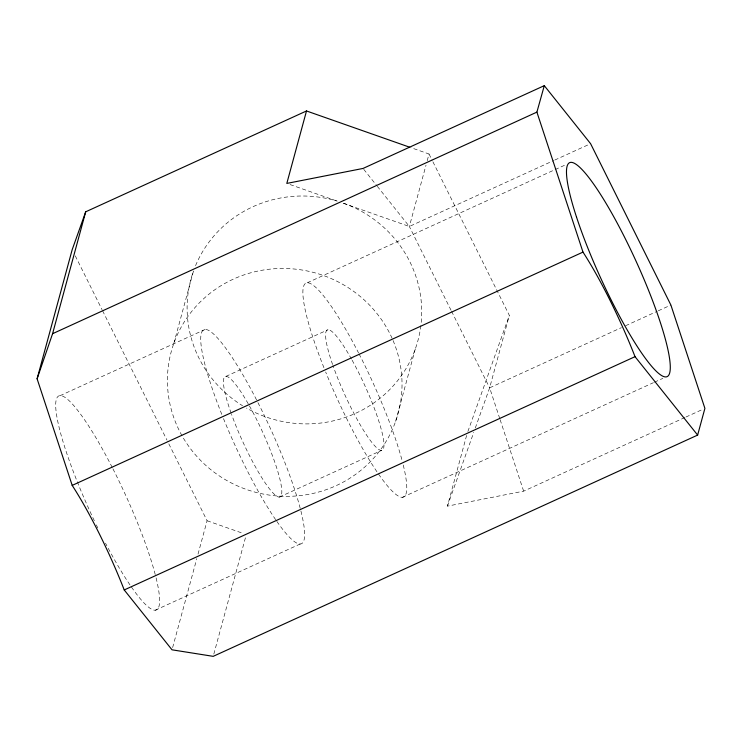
<?xml version="1.0" encoding="UTF-8"?>
<svg xmlns="http://www.w3.org/2000/svg" width="742" height="742" viewBox="0 0 742 742"><rect width="100%" height="100%" fill="white"/><g stroke="black" fill="none" stroke-linecap="round" stroke-linejoin="round"><path stroke-width="0.56" stroke-dasharray="3.71 2.78" d="M173.814 343.444L193.504 270.988A117.579 113.674 15.2 0 0 242.578 405.744M172.626 647.59L196.815 558.578M198.021 554.126L207.092 520.745L167.442 441.073M213.817 654.11L246.001 535.641M451.043 310.258L409.352 226.477L426.01 165.16M427.216 160.708L429.034 154.011L410.604 147.537M395.634 421.373L415.316 348.916M684.875 417.514L523.648 491.158L447.417 506.137L467.098 433.68M475.316 427.986L489.646 387.834L509.337 315.369L432.642 161.255M467.877 431.51L509.337 315.369M447.417 506.137L473.767 432.336M343.203 203.234L409.352 226.477L553.717 160.541M554.775 160.059L590.604 143.698M60.046 395.699L205.042 329.476M307.207 282.813L565.571 164.817M225.874 376.398L328.029 329.736M499.774 418.609L489.646 387.834L621.369 327.667M625.589 325.747L657.199 311.306M658.256 310.824L670.898 305.055M279.428 497.057L381.583 450.394M155.254 610.202L300.25 543.979M402.414 497.316L653.396 382.687M654.453 382.204L662.884 378.355M685.933 417.032L702.795 409.334M290.066 184.563L337.777 201.332M207.092 520.745L243.033 533.368M363.756 169.334L376.584 185.407M377.288 186.298L409.352 226.477M429.034 154.011L432.122 160.226M451.563 311.288L489.646 387.834M75.276 255.869L102.053 309.674M102.563 310.712L166.931 440.043M500.136 419.703L523.648 491.158M420.881 325.543A117.579 113.674 15.2 0 1 246.483 408.063M195.554 265.673A117.579 113.674 15.2 0 1 337.248 201.119M343.704 203.252A117.579 113.674 15.2 0 1 421.011 324.402M393.075 340.541A117.579 113.674 15.2 0 1 269.875 495.174A117.579 113.674 15.2 0 1 191.13 312.169A117.579 113.674 15.2 0 1 392.62 339.474M403.249 465.011A117.579 19.589 65.5 0 1 387.241 485.62A117.579 19.589 65.5 0 1 325.655 371.955M323.939 367.707A117.579 19.589 65.5 0 1 306.038 283.082A117.579 19.589 65.5 0 1 358.534 352.895M359.054 353.906A117.579 19.589 65.5 0 1 402.257 461.116M352.107 360.185A66.14 11.019 65.5 0 1 382.009 450.329A66.14 11.019 65.5 0 1 332.954 365.546M332.592 364.517A66.14 11.019 65.5 0 1 327.612 329.81A66.14 11.019 65.5 0 1 351.606 359.286M249.442 405.939A66.14 11.019 65.5 0 1 280.133 496.88A66.14 11.019 65.5 0 1 231.532 414.296M231.161 413.248A66.14 11.019 65.5 0 1 225.058 376.621A66.14 11.019 65.5 0 1 248.282 403.889M156.089 577.888A117.579 19.589 65.5 0 1 130.666 585.911M129.98 584.909A117.579 19.589 65.5 0 1 105.494 543.163M97.796 527.933A117.579 19.589 65.5 0 1 96.321 524.891M94.355 520.791A117.579 19.589 65.5 0 1 56.448 399.038A117.579 19.589 65.5 0 1 112.422 467.812M112.942 468.833A117.579 19.589 65.5 0 1 155.607 575.968M257.938 402.609A117.579 19.589 65.5 0 1 303.747 524.557A117.579 19.589 65.5 0 1 276.339 520.671M275.662 519.688A117.579 19.589 65.5 0 1 223.49 418.618M221.784 414.37A117.579 19.589 65.5 0 1 204.059 329.671A117.579 19.589 65.5 0 1 257.418 401.589"/><path stroke-width="1.11" d="M306.502 110.966L286.811 183.422L363.042 168.443L544.294 85.655L590.604 143.698L670.898 305.055L704.9 408.369L697.638 435.09L213.204 656.345L172.023 649.816L124.229 589.955A119.045 19.83 65.5 0 0 72.197 485.398L37.1 378.8L72.187 249.664L85.701 211.804L306.502 110.966L409.519 147.157M37.1 378.8L52.58 333.705L85.701 211.804M697.638 435.09L635.031 356.67A119.045 19.83 65.5 0 0 582.989 252.104L536.902 112.116L544.294 85.655M536.902 112.116L52.58 333.705M72.197 485.398L582.989 252.104M124.229 589.955L635.031 356.67M576.534 217.128A117.579 19.589 65.5 0 0 666.047 376.908A117.579 19.589 65.5 0 0 612.753 214.939A117.579 19.589 65.5 0 0 576.534 217.128"/></g></svg>
